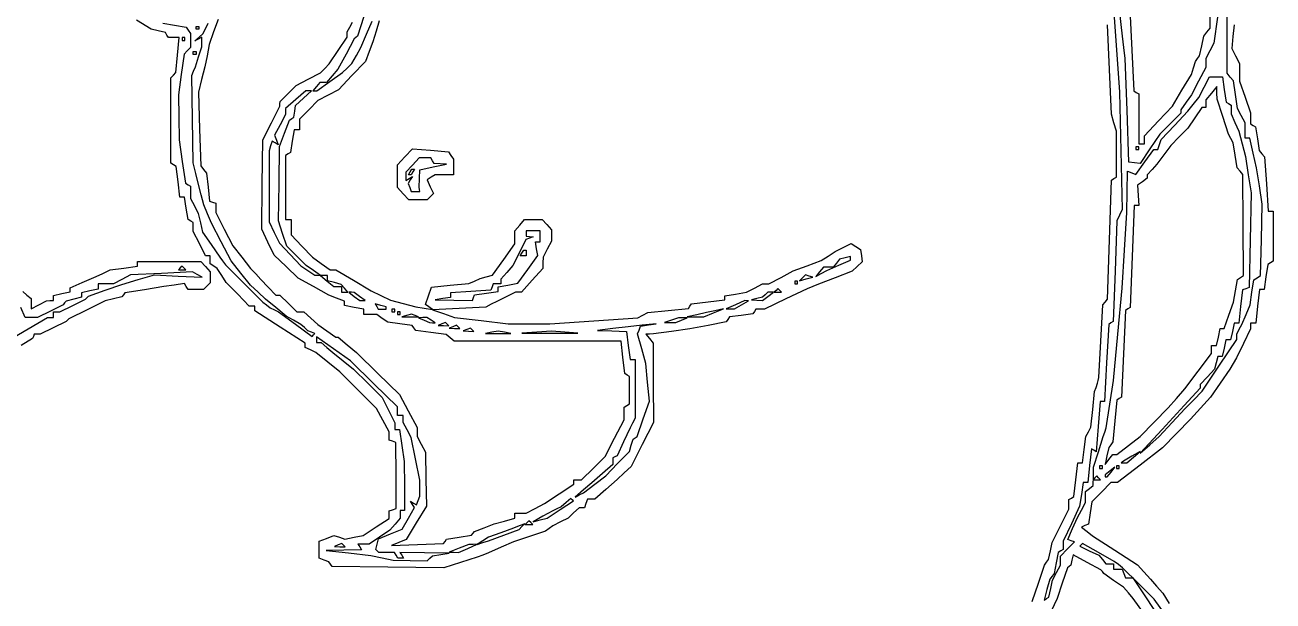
# Model space of a CAD drawing. Header units: millimetres. Extents: x 44 to 275, y 10 to 234.
# Drawn here: x 156.7 to 274.7, y 108.1 to 162.6 of the extents above; entities that cross this region are included whole.
import ezdxf

# ---------------------------------------------------------------- set-up
doc = ezdxf.new("R2010")
doc.units = ezdxf.units.MM
doc.layers.add('Capa_1', color=7, linetype='CONTINUOUS')

msp = doc.modelspace()

# ---------------------------------------------------------------- linework, layer by layer
at = {"layer": 'Capa_1', "color": 7}
for points in [[(261.15737, 164.019397), (261.34937, 160.178652), (261.54137, 156.337908), (261.77375, 156.194288), (262.00613, 156.050667), (262.00613, 153.685032), (262.00613, 151.319397), (262.27067, 151.319278), (262.53525, 151.319278), (262.53525, 151.70285), (262.53525, 152.086311), (263.86343, 153.488787), (265.19162, 154.891263), (266.08711, 156.389142), (266.9826, 157.88702), (267.17256, 158.505808), (267.36251, 159.124597), (267.56416, 159.38918), (267.76581, 159.653763), (267.95921, 160.579805), (268.1526, 161.505846), (268.45278, 161.8769), (268.75296, 162.247953), (268.75296, 167.300858)], [(259.55511, 165.066397), (259.87483, 160.640319), (260.19456, 156.214241), (260.31677, 150.660367), (260.43897, 145.106491), (260.18352, 144.574951), (259.92807, 144.043411), (259.76002, 139.286601), (259.59196, 134.529801), (259.37667, 134.391811), (259.16138, 134.253821), (258.96874, 130.615801), (258.7761, 126.977781), (258.56671, 126.977781), (258.35732, 126.977781), (258.16899, 124.598201), (257.98065, 122.218611), (257.75795, 122.356241), (257.53526, 122.493881), (257.35486, 120.899371), (257.17446, 119.304871), (256.96731, 119.304871), (256.76016, 119.304871), (256.58038, 118.180391), (256.40059, 117.055911), (255.63108, 115.401561), (254.86156, 113.747201), (254.86156, 113.366651), (254.86156, 112.986101), (254.62697, 112.841111), (254.39238, 112.696131), (254.20642, 111.701021), (254.02046, 110.705911), (253.80706, 110.441321), (253.59366, 110.176741), (253.32209, 109.181621), (253.05051, 108.186501), (253.27499, 108.32466), (253.4987, 108.46292), (253.67629, 109.27146), (253.85387, 110.07999), (254.22418, 110.78978), (254.59449, 111.49956), (254.59649, 111.9265), (254.59849, 112.35344), (255.27047, 113.02542), (255.94245, 113.6974), (255.61421, 113.80682), (255.28598, 113.91623), (255.75038, 114.95685), (256.21479, 115.99747), (256.59726, 116.69976), (256.97974, 117.40204), (256.97974, 117.92413), (256.97974, 118.44622), (257.33632, 118.74216), (257.6929, 119.03809), (257.7152, 119.89903), (257.7375, 120.75997), (258.19013, 122.21518), (258.64277, 123.67039), (258.78561, 124.06727), (258.92844, 124.46414), (259.27786, 126.7131), (259.62729, 128.96206), (260.03127, 133.32768), (260.43526, 137.69331), (260.66319, 141.26518), (260.89112, 144.83706), (260.91982, 146.78359), (260.94852, 148.73013), (261.33718, 148.58099), (261.72584, 148.43184), (262.57266, 149.61101), (263.41947, 150.790182), (263.62137, 150.790182), (263.82328, 150.790182), (263.9726, 151.260664), (264.12193, 151.731146), (265.37949, 153.06953), (266.63706, 154.407913), (267.16623, 155.060126), (267.69539, 155.712339), (268.20008, 156.690843), (268.70476, 157.669348), (269.30835, 157.669348), (269.91193, 157.669348), (270.09096, 156.47547), (270.27, 155.281591), (270.50405, 155.136938), (270.7381, 154.992285), (270.7381, 154.584865), (270.7381, 154.177446), (271.10819, 153.34371), (271.47829, 152.509973), (271.79175, 151.319348), (272.10521, 150.128723), (272.37037, 148.40893), (272.63552, 146.68914), (272.54672, 142.21319), (272.45792, 137.73724), (272.13826, 137.63077), (271.81859, 137.52429), (271.64106, 135.95515), (271.46353, 134.38602), (271.25415, 134.38602), (271.04476, 134.38602), (270.87042, 133.59227), (270.69609, 132.79852), (270.47355, 132.79852), (270.25101, 132.79852), (270.07667, 132.00477), (269.90234, 131.21102), (269.68746, 131.21102), (269.47258, 131.21102), (269.31987, 130.6157), (269.16717, 130.02039), (268.49744, 129.30433), (267.82772, 128.58828), (267.82772, 128.4068), (267.82772, 128.22531), (267.05904, 127.40306), (266.29036, 126.58081), (264.21546, 124.33185), (262.14056, 122.08289), (263.04631, 122.87664), (263.95205, 123.67039), (265.16228, 124.9646), (266.37251, 126.25881), (267.18848, 127.107), (268.00445, 127.95518), (269.63587, 130.39419), (271.2673, 132.83319), (271.2673, 133.08403), (271.2673, 133.33486), (271.51907, 133.79429), (271.77083, 134.25372), (272.15579, 135.17977), (272.54075, 136.10581), (272.71021, 137.2885), (272.87967, 138.4712), (273.19796, 138.66777), (273.51626, 138.86435), (273.60476, 142.24758), (273.69336, 145.63081), (273.42131, 147.3506), (273.14927, 149.07039), (272.83468, 150.459453), (272.52009, 151.848515), (272.29056, 151.848515), (272.06104, 151.848515), (272.05904, 152.576119), (272.05704, 153.303723), (271.69767, 153.992419), (271.3383, 154.681115), (271.14537, 155.976794), (270.95244, 157.272473), (270.65441, 157.634303), (270.35638, 157.996133), (270.35638, 160.812416), (270.35638, 163.628699)], [(190.151125, 162.961394), (189.860925, 161.969206), (189.570715, 160.977019), (189.210945, 160.050977), (188.851175, 159.124936), (187.584205, 157.772045), (186.317235, 156.419155), (185.335245, 155.919962), (184.353255, 155.420769), (183.493365, 154.542034), (182.633465, 153.6633), (182.633465, 153.152972), (182.633465, 152.642644), (182.372015, 152.642644), (182.110555, 152.642644), (181.940385, 151.578447), (181.770205, 150.514249), (181.540375, 150.372207), (181.310555, 150.230164), (181.310555, 147.203069), (181.310555, 144.175979), (181.575135, 144.175979), (181.839715, 144.175979), (181.842715, 143.448369), (181.845715, 142.720769), (182.848655, 141.662439), (183.851595, 140.604099), (184.686725, 140.008789), (185.521855, 139.413479), (185.792495, 139.413479), (186.063125, 139.413479), (187.725895, 138.421289), (189.388665, 137.429099), (190.310245, 136.990179), (191.231825, 136.551259), (192.422455, 136.239799), (193.613075, 135.928329), (194.406825, 135.800079), (195.200575, 135.671819), (194.866675, 135.906579), (194.532775, 136.141329), (194.819795, 136.964659), (195.106805, 137.787989), (196.873485, 137.956399), (198.640155, 138.124809), (199.169325, 138.355639), (199.698495, 138.586469), (200.291485, 138.752479), (200.884475, 138.918499), (201.945125, 140.399689), (203.005785, 141.880869), (203.005785, 142.496229), (203.005785, 143.111599), (203.461455, 143.643789), (203.917135, 144.175979), (204.743365, 144.175979), (205.569605, 144.175979), (206.007485, 143.692119), (206.445365, 143.208269), (206.445365, 142.664029), (206.445365, 142.119799), (206.050125, 141.361949), (205.654875, 140.604099), (205.649875, 140.074939), (205.644875, 139.545769), (204.630505, 138.421289), (203.616145, 137.296809), (203.332765, 137.296809), (203.049395, 137.296809), (202.168055, 136.855169), (201.286725, 136.413529), (200.763185, 136.153679), (200.239655, 135.893829), (197.720475, 135.762049), (195.201305, 135.630279), (196.236415, 135.271909), (197.271525, 134.913539), (199.808295, 134.612649), (202.345055, 134.311769), (204.329435, 134.304769), (206.313805, 134.297769), (210.475095, 134.593899), (214.636375, 134.890029), (215.105295, 135.136839), (215.574225, 135.383649), (217.493495, 135.573139), (219.412775, 135.762629), (219.552075, 135.988029), (219.691385, 136.213429), (221.270825, 136.392119), (222.850265, 136.570809), (222.850265, 136.767399), (222.850265, 136.963999), (223.873595, 137.127629), (224.896915, 137.291269), (225.659525, 137.688989), (226.422135, 138.086699), (226.713465, 138.088699), (227.004785, 138.090699), (228.168665, 138.699729), (229.332555, 139.308749), (230.655475, 139.797399), (231.978385, 140.286059), (232.639845, 140.719269), (233.301305, 141.152479), (234.046135, 141.527599), (234.790965, 141.902719), (235.236755, 141.623339), (235.682555, 141.343949), (235.770555, 140.749519), (235.858555, 140.155079), (235.373705, 139.718199), (234.888855, 139.281329), (233.301355, 138.662869), (231.713855, 138.044409), (231.184685, 137.824109), (230.655525, 137.603809), (228.625675, 136.656629), (226.595825, 135.709449), (226.193895, 135.709449), (225.791965, 135.709449), (225.650505, 135.480569), (225.509045, 135.251689), (224.406135, 135.103759), (223.303215, 134.955829), (223.142915, 134.724519), (222.982605, 134.493209), (221.262815, 134.165989), (219.543025, 133.838759), (217.823235, 133.597069), (216.103435, 133.355379), (215.740315, 133.341779), (215.377185, 133.328179), (215.727365, 132.906249), (216.077535, 132.484309), (216.090435, 128.737839), (216.103335, 124.991369), (215.045005, 122.910339), (213.986675, 120.829309), (213.325215, 120.206449), (212.663755, 119.583589), (211.605425, 118.650889), (210.547085, 117.718179), (210.208055, 117.717969), (209.869025, 117.717769), (209.716725, 117.320889), (209.564435, 116.924019), (209.317095, 116.924019), (209.069755, 116.924019), (208.547185, 116.437169), (208.024615, 115.950319), (207.301475, 115.588219), (206.578335, 115.226119), (206.230005, 114.969719), (205.881665, 114.713329), (204.377915, 114.206619), (202.874175, 113.699909), (201.683545, 113.180849), (200.492925, 112.661789), (199.963755, 112.448719), (199.434585, 112.235639), (197.847085, 111.735559), (196.259585, 111.235469), (190.983805, 111.301169), (185.708025, 111.366869), (185.559855, 111.585039), (185.411675, 111.803219), (184.948655, 111.974049), (184.485635, 112.144889), (184.485635, 112.953489), (184.485635, 113.762089), (185.182035, 114.026869), (185.878445, 114.291639), (186.395665, 114.127479), (186.912885, 113.963319), (187.777895, 114.125589), (188.642895, 114.287869), (189.871555, 115.101699), (191.100215, 115.915529), (191.100215, 116.265419), (191.100215, 116.615319), (191.430945, 116.726559), (191.761675, 116.837809), (191.752675, 119.970649), (191.743675, 123.103499), (191.421785, 123.210799), (191.099905, 123.318089), (191.099905, 123.706649), (191.099905, 124.095199), (190.504595, 125.196519), (189.909275, 126.297829), (188.174025, 128.027059), (186.438765, 129.756289), (185.307215, 130.682329), (184.175675, 131.608369), (183.669035, 131.847239), (183.162405, 132.086109), (183.162405, 132.276149), (183.162405, 132.466189), (180.781155, 134.004139), (178.399905, 135.542079), (178.399905, 135.758039), (178.399905, 135.973999), (178.135025, 135.973999), (177.870145, 135.973999), (176.776565, 137.098469), (175.682985, 138.222949), (175.261865, 138.884409), (174.840735, 139.545869), (174.503655, 139.757459), (174.166575, 139.969039), (174.166575, 140.352769), (174.166575, 140.736499), (173.948885, 140.736499), (173.731205, 140.736499), (173.155135, 141.889949), (172.579075, 143.043409), (172.579075, 143.461839), (172.579075, 143.880269), (172.337505, 144.029559), (172.095945, 144.178849), (171.917375, 145.235799), (171.738805, 146.292749), (171.527965, 146.292749), (171.317125, 146.292749), (171.135835, 147.743779), (170.954535, 149.194819), (170.708465, 149.346899), (170.462405, 149.498969), (170.462405, 153.531484), (170.462405, 157.563994), (170.692915, 157.815348), (170.923425, 158.066702), (171.085735, 159.720348), (171.248045, 161.373994), (170.738545, 161.373994), (170.229045, 161.373994), (170.083645, 161.609267), (169.938235, 161.84454), (169.267155, 162.01297), (168.596075, 162.181401), (167.214135, 163.024036)], [(174.91918, 163.093476), (174.49895, 161.902851), (174.07872, 160.712226), (173.87681, 159.653893), (173.67489, 158.59556), (173.36609, 157.404935), (173.05729, 156.21431), (173.16778, 152.72525), (173.27826, 149.23619), (173.55447, 148.88879), (173.83068, 148.54139), (173.97156, 147.22715), (174.11243, 145.91291), (174.40304, 145.81601), (174.69364, 145.71911), (174.69364, 145.27084), (174.69364, 144.82258), (175.50582, 143.25718), (176.318, 141.69178), (177.15947, 140.6233), (178.00093, 139.55482), (178.47745, 139.02099), (178.95396, 138.48717), (179.66807, 137.75986), (180.38218, 137.03255), (180.5715, 137.03226), (180.76081, 137.03196), (181.57281, 136.23821), (182.3848, 135.44446), (182.70911, 135.44446), (183.03342, 135.44446), (183.70175, 134.84915), (184.37007, 134.25383), (185.20968, 133.65852), (186.0493, 133.06321), (186.1651, 133.06321), (186.2809, 133.06321), (187.14231, 132.3356), (188.00372, 131.608), (190.0425, 129.62363), (192.08129, 127.63925), (192.91246, 126.08065), (193.74364, 124.52205), (193.74564, 124.09628), (193.74764, 123.6705), (194.13839, 122.92132), (194.52914, 122.17214), (194.57454, 119.61403), (194.61994, 117.05592), (193.66573, 115.48686), (192.71153, 113.91781), (192.01835, 113.63478), (191.32517, 113.35175), (193.79073, 113.44582), (196.25712, 113.54002), (196.38942, 113.74417), (196.52171, 113.94832), (197.71233, 114.14542), (198.90296, 114.34252), (199.03525, 114.50855), (199.16754, 114.67459), (200.09358, 115.02953), (201.01962, 115.38447), (202.01181, 115.65703), (203.004, 115.92958), (203.004, 116.16198), (203.004, 116.39438), (203.53412, 116.39438), (204.06425, 116.39438), (204.92319, 116.8619), (205.78212, 117.32942), (207.17119, 118.24672), (208.56025, 119.16402), (208.56025, 119.3667), (208.56025, 119.56938), (208.92522, 119.56938), (209.29019, 119.56938), (210.41571, 120.66166), (211.54123, 121.75394), (212.43199, 123.49333), (213.32275, 125.23273), (213.32275, 125.82502), (213.32275, 126.41732), (213.58733, 126.58084), (213.85192, 126.74436), (213.85192, 128.03605), (213.85192, 129.32773), (213.62218, 129.46972), (213.39244, 129.6117), (213.21919, 131.14305), (213.04594, 132.67439), (205.15586, 132.67039), (197.26579, 132.66639), (196.88713, 132.98011), (196.50848, 133.29383), (195.05988, 133.48213), (193.61129, 133.67043), (193.45098, 133.91608), (193.29068, 134.16173), (192.12807, 134.31264), (190.96546, 134.46356), (190.44356, 134.82175), (189.92167, 135.17994), (189.31909, 135.17994), (188.7165, 135.17994), (188.7165, 135.43253), (188.7165, 135.68512), (187.79046, 135.85885), (186.86442, 136.03258), (186.86442, 136.24183), (186.86442, 136.45109), (186.13681, 136.73679), (185.40921, 137.02249), (183.954, 137.82463), (182.49879, 138.62678), (181.3585, 139.718), (180.21821, 140.80923), (179.63871, 142.02948), (179.05921, 143.24973), (179.10571, 147.48306), (179.15221, 151.716393), (179.96226, 153.303893), (180.77232, 154.891393), (180.77532, 155.110183), (180.77832, 155.328973), (181.53843, 156.089083), (182.29854, 156.849193), (183.44631, 157.447445), (184.59408, 158.045697), (185.00979, 158.461408), (185.4255, 158.87712), (186.27691, 160.138666), (187.12832, 161.400213), (187.12832, 161.655122), (187.12832, 161.910032), (187.37588, 162.369462), (187.62345, 162.828893)], [(188.72102, 163.357646), (188.11454, 161.505562), (187.9514, 161.373271), (187.78826, 161.240979), (187.02068, 159.807953), (186.2531, 158.374926), (185.71619, 157.757432), (185.17929, 157.139938), (184.86252, 157.139938), (184.54576, 157.139938), (184.21638, 156.743063), (183.887, 156.346188), (184.07459, 156.346188), (184.26217, 156.346188), (185.48127, 157.206083), (186.70037, 158.065979), (187.14162, 158.492452), (187.58287, 158.918925), (188.00539, 159.683077), (188.42792, 160.447229), (188.96798, 161.689484), (189.50805, 162.931739)], [(269.44869, 163.294355), (269.12183, 160.84953), (268.74094, 160.119356), (268.36005, 159.389181), (268.35805, 158.965567), (268.35605, 158.541953), (267.67087, 157.253301), (266.98569, 155.964649), (266.48024, 155.254821), (265.9748, 154.544993), (265.9748, 154.3874), (265.9748, 154.229806), (264.98261, 153.230617), (263.99043, 152.231428), (263.06439, 150.848946), (262.13834, 149.466461), (261.60918, 149.533061), (261.08001, 149.599661), (260.89732, 154.494449), (260.71463, 159.389241), (260.58635, 160.447574), (260.45807, 161.505907), (260.17943, 163.985474)], [(169.69253, 162.737473), (170.80178, 162.552096), (171.91103, 162.366719), (172.10541, 162.068392), (172.2998, 161.770066), (172.3038, 161.095378), (172.3078, 160.420691), (172.00572, 160.118605), (171.70363, 159.81652), (171.44455, 157.882876), (171.18547, 155.949233), (171.20637, 153.832566), (171.22727, 151.715899), (171.53607, 149.660536), (171.84488, 147.605176), (172.07637, 147.462106), (172.30785, 147.319046), (172.30985, 146.739346), (172.31185, 146.159646), (172.68216, 145.449866), (173.05247, 144.740086), (173.24341, 143.862366), (173.43436, 142.984646), (174.26054, 141.800276), (175.08672, 140.615906), (175.3513, 140.255236), (175.61588, 139.894566), (177.37813, 138.132316), (179.14039, 136.370066), (179.4948, 136.092146), (179.84922, 135.814216), (180.24609, 135.624336), (180.64297, 135.434466), (182.23047, 134.271006), (183.81797, 133.107556), (183.954, 133.25377), (184.08629, 133.39989), (183.75084, 133.51958), (183.41538, 133.63927), (183.08133, 133.94638), (182.74727, 134.25348), (182.06173, 134.65036), (181.3762, 135.04723), (180.39386, 135.84098), (179.41152, 136.63473), (178.7062, 137.30397), (178.00087, 137.9732), (177.07483, 139.11264), (176.14879, 140.25208), (175.22275, 142.04643), (174.29671, 143.84078), (173.93221, 144.69572), (173.56771, 145.55066), (173.32187, 146.51666), (173.07603, 147.48265), (172.81703, 148.51092), (172.55804, 149.53918), (172.49054, 153.670292), (172.42304, 157.8014), (172.5998, 158.198275), (172.77656, 158.59515), (173.07362, 159.539976), (173.37069, 160.484803), (173.37069, 160.944654), (173.37069, 161.404505), (173.03996, 161.236977), (172.70923, 161.06945), (173.11719, 161.4198), (173.52515, 161.77015), (173.97708, 162.736178)], [(251.938545, 108.060372), (252.510535, 109.780172), (253.082525, 111.499962), (253.281445, 111.764542), (253.480365, 112.029122), (253.653075, 112.838222), (253.825785, 113.647312), (254.608675, 115.219472), (255.391565, 116.791622), (255.392555, 117.239032), (255.393555, 117.686442), (255.632105, 117.833872), (255.870655, 117.981302), (256.054955, 119.569272), (256.239265, 121.157252), (256.461655, 121.157252), (256.684045, 121.157252), (256.846105, 122.414022), (257.008165, 123.670792), (257.242655, 124.103742), (257.477135, 124.536682), (257.646725, 126.220402), (257.816315, 127.904122), (257.967815, 128.301002), (258.119315, 128.697872), (258.175215, 128.962462), (258.231115, 129.227042), (258.423275, 132.666622), (258.615435, 136.106212), (258.831825, 136.370792), (259.048225, 136.635372), (259.241635, 142.264662), (259.435045, 147.893942), (259.663215, 148.034962), (259.891395, 148.175982), (259.891395, 150.344925), (259.891395, 152.513869), (259.659145, 153.323661), (259.426895, 154.133454), (259.235345, 158.348998), (259.043795, 162.564542)], [(271.044065, 162.564321), (270.919305, 161.459505), (270.794535, 160.354689), (271.163595, 159.643324), (271.532655, 158.931958), (271.532655, 158.093136), (271.532655, 157.254314), (272.061825, 155.74874), (272.590995, 154.243166), (272.590995, 153.723004), (272.590995, 153.202843), (272.820825, 153.0608), (273.050655, 152.918757), (273.229305, 151.801541), (273.407955, 150.684325), (273.652095, 150.390147), (273.896245, 150.095969), (274.076415, 147.532751), (274.256595, 144.969531), (274.482125, 144.969531), (274.707655, 144.969531), (274.707655, 142.603891), (274.707655, 140.238261), (274.458365, 140.084181), (274.209065, 139.930111), (274.031445, 138.745651), (273.853825, 137.561201), (273.645265, 137.561201), (273.436695, 137.561201), (273.252445, 135.973701), (273.068205, 134.386201), (272.829595, 134.386201), (272.590995, 134.386201), (272.590995, 134.104661), (272.590995, 133.823121), (271.918025, 132.451011), (271.245055, 131.078901), (270.925835, 130.549741), (270.606615, 130.020571), (269.691905, 128.697651), (268.777185, 127.374741), (267.839815, 126.341381), (266.902445, 125.308031), (265.579535, 123.948041), (264.256615, 122.588041), (262.129025, 120.946491), (260.001425, 119.304951), (259.676955, 119.304951), (259.352475, 119.304951), (258.467245, 118.393401), (257.582005, 117.481851), (257.414005, 116.431211), (257.246005, 115.380571), (256.914845, 115.239551), (256.583695, 115.098531), (257.112865, 114.683191), (257.642035, 114.267851), (259.758695, 112.898841), (261.875365, 111.529831), (262.493805, 110.853321), (263.112245, 110.176821), (263.697595, 109.515361), (264.282955, 108.853901), (264.875115, 107.880431)], [(156.436835, 137.359852), (156.833715, 137.030472), (157.230585, 136.701092), (157.230585, 136.220012), (157.230585, 135.738932), (157.958195, 136.118492), (158.685795, 136.498042), (159.016525, 136.500042), (159.347255, 136.502042), (159.347255, 136.745602), (159.347255, 136.989162), (160.141005, 137.163502), (160.934755, 137.337842), (160.934755, 137.530482), (160.934755, 137.723122), (162.059235, 138.202272), (163.183715, 138.681422), (163.941805, 139.041872), (164.699905, 139.402322), (165.992325, 139.573772), (167.284755, 139.745222), (167.284755, 139.975712), (167.284755, 140.206212), (170.286455, 140.206212), (173.288155, 140.206212), (173.726035, 139.722352), (174.163925, 139.238502), (174.163925, 138.716942), (174.163925, 138.195382), (173.846425, 137.877882), (173.528925, 137.560382), (172.803705, 137.560382), (172.078485, 137.560382), (171.908175, 137.835952), (171.737855, 138.111522), (170.768075, 137.973132), (169.798295, 137.834732), (167.946215, 137.529532), (166.094125, 137.224322), (165.961835, 137.036212), (165.829545, 136.848102), (165.035795, 136.669842), (164.242045, 136.491572), (162.522255, 135.636912), (160.802465, 134.782252), (160.670165, 134.649712), (160.537875, 134.517182), (159.318275, 133.922112), (158.098665, 133.327042), (157.818965, 133.327042), (157.539265, 133.327042), (157.451065, 133.117332), (157.362865, 132.907632), (156.304535, 132.267502)], [(155.13513, 132.74983), (156.95679, 133.83206), (158.77845, 134.91429), (159.06293, 134.91429), (159.3474, 134.91429), (159.3474, 135.17888), (159.3474, 135.44346), (159.64915, 135.44346), (159.9509, 135.44346), (161.1705, 136.03853), (162.39011, 136.63359), (162.5224, 136.78288), (162.65469, 136.93217), (164.24219, 137.48539), (165.82969, 138.03861), (167.37435, 138.49278), (168.91901, 138.94695), (171.16083, 138.82929), (173.40264, 138.71162), (172.94662, 138.96683), (172.4906, 139.22203), (169.55702, 139.07473), (166.62344, 138.92743), (165.82969, 138.50999), (165.03594, 138.09255), (164.30834, 138.09055), (163.58073, 138.08855), (163.58073, 137.84499), (163.58073, 137.60143), (162.78698, 137.42709), (161.99323, 137.25276), (161.99323, 137.03788), (161.99323, 136.823), (161.26828, 136.64105), (160.54332, 136.4591), (160.40838, 136.28139), (160.27344, 136.10369), (159.05383, 135.50862), (157.83423, 134.91355), (157.2544, 134.91355), (156.67456, 134.91355), (156.27569, 135.86819)], [(264.4297, 106.92554), (263.46124, 108.26738), (261.97055, 109.75121), (260.47986, 111.23504), (260.08665, 111.54414), (259.69344, 111.85323), (258.19186, 112.70067), (256.69028, 113.54811), (256.56057, 113.4184), (256.43086, 113.28869), (257.32991, 112.86206), (258.22897, 112.43544), (258.5624, 112.03368), (258.89583, 111.63192), (259.2603, 111.63192), (259.62478, 111.63192), (259.62478, 111.36734), (259.62478, 111.10275), (260.02996, 111.10275), (260.43514, 111.10275), (260.58744, 110.70588), (260.73973, 110.309), (261.08798, 110.309), (261.43623, 110.309), (262.70034, 108.39077), (263.96446, 106.47254)], [(262.76706, 106.53499), (261.49051, 108.3249), (261.02065, 108.86543), (260.55078, 109.40597), (259.62474, 110.05606), (258.6987, 110.70615), (258.56641, 110.8775), (258.43412, 111.04886), (257.1112, 111.75307), (255.78828, 112.45728), (255.69158, 111.97859), (255.59478, 111.4999), (255.42695, 111.36761), (255.25912, 111.23531), (254.77116, 109.78011), (254.2832, 108.3249), (253.71862, 107.13427)]]:
    msp.add_lwpolyline(points, dxfattribs=at)
for points in [[(172.97379, 162.167305), (172.8415, 162.167305), (172.8415, 162.299596), (172.8415, 162.431888), (172.97379, 162.431888), (173.10608, 162.431888), (173.10608, 162.299596), (173.10608, 162.167305)], [(171.65087, 161.108971), (171.78317, 161.108971), (171.78317, 161.241263), (171.78317, 161.373555), (171.65087, 161.373555), (171.51858, 161.373555), (171.51858, 161.241263), (171.51858, 161.108971)], [(172.70921, 159.786055), (172.57692, 159.786055), (172.57692, 159.918346), (172.57692, 160.050638), (172.70921, 160.050638), (172.8415, 160.050638), (172.8415, 159.918346), (172.8415, 159.786055)], [(184.35087, 138.8992), (184.61546, 138.8871), (183.9326, 139.34838), (183.24975, 139.80965), (182.33031, 140.7357), (181.41087, 141.66174), (181.02879, 142.85236), (180.64671, 144.04299), (180.69611, 147.56216), (180.74551, 151.081335), (181.2117, 152.324661), (181.67788, 153.567987), (181.88322, 153.711764), (182.08856, 153.855541), (182.17166, 154.400246), (182.25476, 154.944951), (183.0107, 155.645531), (183.76664, 156.346112), (183.48892, 156.346112), (183.2112, 156.346112), (182.25966, 155.503679), (181.30812, 154.661246), (181.30812, 154.375281), (181.30812, 154.089317), (180.78357, 153.110635), (180.25903, 152.131954), (180.43166, 151.682088), (180.60429, 151.232221), (180.31379, 151.411758), (180.0233, 151.591296), (179.88564, 151.124433), (179.74798, 150.65757), (179.74898, 147.30334), (179.74998, 143.9491), (180.24077, 142.93771), (180.73157, 141.92632), (181.7474, 140.85867), (182.76322, 139.79102), (183.42468, 139.35119), (184.08614, 138.91137)], [(259.18692, 121.48762), (259.55088, 121.95064), (259.74822, 121.95064), (259.94556, 121.95064), (261.04197, 122.79575), (262.13837, 123.64087), (263.46129, 125.00309), (264.78421, 126.36531), (265.57075, 127.26455), (266.3573, 128.16378), (267.62128, 129.83372), (268.88525, 131.50366), (268.88525, 131.88653), (268.88525, 132.26939), (269.12881, 132.26939), (269.37237, 132.26939), (269.54671, 133.06314), (269.72104, 133.85689), (269.9025, 133.85689), (270.08396, 133.85689), (270.52418, 135.11366), (270.96441, 136.37043), (271.15362, 137.42876), (271.34283, 138.4871), (271.63539, 138.67706), (271.92796, 138.86703), (271.88976, 143.6434), (271.85156, 148.41978), (271.58898, 148.74511), (271.3264, 149.07043), (271.13148, 150.250881), (270.93656, 151.431331), (270.7188, 151.83838), (270.50105, 152.24543), (269.95777, 153.900129), (269.41449, 155.554829), (269.40549, 156.149088), (269.39649, 156.743347), (268.87613, 156.118723), (268.35576, 155.494098), (268.35576, 155.126535), (268.35576, 154.758972), (268.15732, 154.757172), (267.95889, 154.755372), (267.29743, 153.777931), (266.63597, 152.800491), (265.84222, 151.989824), (265.04847, 151.179158), (264.38701, 150.289746), (263.72555, 149.400336), (263.26253, 148.904656), (262.79951, 148.408986), (262.79951, 148.239716), (262.79951, 148.070446), (262.34662, 147.739286), (261.89374, 147.408126), (261.95804, 146.453346), (262.02234, 145.498576), (261.79078, 145.498576), (261.55922, 145.498576), (261.37836, 140.681056), (261.1975, 135.863536), (260.97879, 135.720116), (260.76008, 135.576696), (260.57308, 131.481326), (260.38607, 127.385946), (260.15995, 127.246196), (259.93382, 127.106446), (259.74527, 125.123856), (259.55673, 123.141276), (259.36252, 122.876696), (259.16831, 122.612116), (258.99548, 121.818366), (258.82265, 121.024616)], [(193.83326, 146.02772), (192.97045, 146.02772), (192.43097, 146.60678), (191.8915, 147.18584), (191.8915, 148.26313), (191.8915, 149.34042), (192.59418, 150.098236), (193.29687, 150.856051), (195.00879, 150.718635), (196.72071, 150.581218), (196.94789, 150.222699), (197.17506, 149.86418), (197.17906, 149.13658), (197.18306, 148.40897), (196.32316, 148.40497), (195.46326, 148.40097), (195.08143, 148.15938), (194.6996, 147.9178), (194.99483, 147.26985), (195.29005, 146.6219), (194.99301, 146.32486), (194.69597, 146.02782)], [(193.60299, 146.82147), (194.00817, 146.82147), (193.97687, 147.01991), (193.94557, 147.21835), (193.97687, 148.04962), (194.00817, 148.88089), (195.26494, 149.14282), (196.52171, 149.40475), (195.94201, 149.43605), (195.36231, 149.46735), (195.19879, 149.73193), (195.03527, 149.99651), (194.48591, 149.99651), (193.93655, 149.99651), (193.3109, 149.32142), (192.68525, 148.64633), (192.68525, 148.24747), (192.68525, 147.84862), (192.99071, 148.0374), (193.29618, 148.22619), (193.09956, 147.90806), (192.90294, 147.58992), (193.05037, 147.20572), (193.19781, 146.82151)], [(261.87379, 150.790112), (262.00608, 150.790112), (262.00608, 150.922403), (262.00608, 151.054695), (261.87379, 151.054695), (261.7415, 151.054695), (261.7415, 150.922403), (261.7415, 150.790112)], [(193.05089, 148.40897), (192.9186, 148.40897), (193.08212, 148.67356), (193.24565, 148.93814), (193.37794, 148.93814), (193.51023, 148.93814), (193.34671, 148.67356), (193.18319, 148.40897)], [(197.22726, 136.542), (198.99115, 136.5023), (199.08505, 136.78395), (199.17895, 137.0656), (200.29774, 137.21567), (201.41653, 137.36573), (201.41653, 137.58348), (201.41653, 137.80124), (202.3415, 137.97477), (203.26648, 138.14829), (204.22272, 139.45095), (205.17895, 140.7536), (205.05422, 141.40608), (204.92949, 142.05855), (205.15739, 142.05855), (205.38528, 142.05855), (205.38528, 142.58772), (205.38528, 143.11689), (204.72382, 143.11689), (204.06236, 143.11689), (204.06236, 142.8523), (204.06236, 142.58772), (204.39309, 142.56682), (204.72382, 142.54592), (204.38501, 142.40978), (204.0462, 142.27363), (203.41904, 141.0416), (202.79188, 139.80957), (202.2365, 139.17378), (201.68111, 138.53798), (201.68111, 138.31388), (201.68111, 138.08978), (201.30629, 138.08978), (200.93146, 138.08978), (200.83286, 137.79386), (200.73426, 137.49793), (198.82647, 137.36143), (196.91869, 137.22493), (196.91869, 137.01347), (196.91869, 136.80201), (196.19109, 136.69179), (195.46348, 136.58157)], [(203.78213, 140.73569), (203.50194, 140.73569), (203.66546, 141.00027), (203.82898, 141.26485), (203.94566, 141.26485), (204.06233, 141.26485), (204.06233, 141.00027), (204.06233, 140.73569)], [(231.97587, 139.07662), (232.50504, 139.35467), (233.62648, 139.84673), (234.74793, 140.33879), (234.75093, 140.51246), (234.75393, 140.68613), (234.23343, 140.55001), (233.71293, 140.4139), (233.40728, 140.04561), (233.10164, 139.67733), (232.63726, 139.67733), (232.17289, 139.67733), (231.80976, 139.23795), (231.44664, 138.79857)], [(171.51858, 139.41275), (171.87136, 139.41275), (171.69497, 139.58914), (171.51858, 139.76553), (171.34219, 139.58914), (171.1658, 139.41275)], [(186.89681, 137.2961), (187.19379, 137.2961), (186.88596, 137.66702), (186.57813, 138.03793), (185.92752, 138.20123), (185.27692, 138.36452), (185.27692, 138.62406), (185.27692, 138.8836), (184.94619, 138.8746), (184.61546, 138.8656), (185.24008, 138.34523), (185.86471, 137.82487), (186.23227, 137.82487), (186.59983, 137.82487), (186.59983, 137.56029), (186.59983, 137.2957)], [(229.59462, 138.08985), (229.72692, 138.08985), (229.72692, 138.22214), (229.72692, 138.35444), (229.59462, 138.35444), (229.46233, 138.35444), (229.46233, 138.22214), (229.46233, 138.08985)], [(230.54187, 138.5479), (231.16848, 138.71176), (230.82142, 138.82745), (230.47436, 138.94313), (230.19482, 138.66359), (229.91527, 138.38404)], [(188.56863, 136.5108), (188.81764, 136.5028), (188.30405, 136.89126), (187.79046, 137.27972), (187.54145, 137.28772), (187.29244, 137.29572), (187.80603, 136.90726), (188.31962, 136.5188)], [(225.89046, 136.54146), (226.41962, 136.51916), (226.93321, 136.90762), (227.4468, 137.29608), (227.18457, 137.29608), (226.92233, 137.29608), (226.67098, 137.05718), (226.41962, 136.81828), (225.89046, 136.691), (225.36129, 136.56372)], [(227.87483, 137.2961), (228.22761, 137.2961), (228.05122, 137.47249), (227.87483, 137.64888), (227.69844, 137.47249), (227.52205, 137.2961)], [(190.45191, 135.70866), (190.83317, 135.70866), (190.83317, 135.8101), (190.83317, 135.91153), (190.30363, 136.05), (189.7741, 136.18848), (189.92237, 135.94857), (190.07065, 135.70866)], [(223.37692, 135.72836), (223.77379, 135.72738), (224.43525, 136.10551), (225.09671, 136.48363), (224.92865, 136.49263), (224.76059, 136.50163), (223.87031, 136.11511), (222.98004, 135.72859)], [(191.49462, 135.44408), (191.62692, 135.44408), (191.62692, 135.57637), (191.62692, 135.70866), (191.49462, 135.70866), (191.36233, 135.70866), (191.36233, 135.57637), (191.36233, 135.44408)], [(192.02379, 135.17952), (192.15608, 135.17952), (192.15608, 135.31181), (192.15608, 135.4441), (192.02379, 135.4441), (191.8915, 135.4441), (191.8915, 135.31181), (191.8915, 135.17952)], [(193.08212, 134.96652), (193.87587, 134.95652), (193.55018, 135.08829), (193.22449, 135.22007), (192.75643, 135.0981), (192.28837, 134.97613)], [(195.19879, 134.40843), (195.46337, 134.39393), (195.0665, 134.65041), (194.66962, 134.90689), (194.27275, 134.89239), (193.87587, 134.87789), (194.40504, 134.6505), (194.93421, 134.42311)], [(217.68837, 134.43073), (218.21754, 134.42273), (218.74671, 134.65012), (219.27587, 134.87751), (218.879, 134.86951), (218.48212, 134.86151), (217.82067, 134.64968), (217.15921, 134.43784)], [(220.06962, 134.96552), (220.86337, 134.95522), (221.78942, 135.33435), (222.71546, 135.71349), (221.92171, 135.54152), (221.12796, 135.36955), (220.20192, 135.17268), (219.27587, 134.97582)], [(196.23507, 134.14213), (196.74219, 134.12123), (196.58234, 134.28108), (196.42249, 134.44094), (196.07522, 134.30197), (195.72796, 134.16301)], [(197.29341, 133.87752), (197.80053, 133.85662), (197.64067, 134.01647), (197.48082, 134.17632), (197.13356, 134.03736), (196.78629, 133.8984)], [(198.61632, 133.61287), (199.12344, 133.59197), (198.96359, 133.75182), (198.80374, 133.91167), (198.45647, 133.77271), (198.10921, 133.63374)], [(201.4165, 133.39982), (202.60712, 133.39982), (202.01181, 133.51448), (201.4165, 133.62914), (200.82119, 133.51448), (200.22587, 133.39982)], [(206.31129, 133.42442), (208.95712, 133.42342), (207.70922, 133.52212), (206.46132, 133.62082), (205.06339, 133.52332), (203.66546, 133.42582)], [(209.08942, 118.12746), (209.48629, 118.33523), (210.54462, 119.13893), (211.60296, 119.94264), (212.71385, 121.09228), (213.82474, 122.24193), (214.00628, 122.82387), (214.18782, 123.40581), (214.37757, 123.5381), (214.56732, 123.67039), (215.14126, 125.34128), (215.7152, 127.01217), (215.54918, 128.78086), (215.38315, 130.54956), (214.99152, 131.95275), (214.5999, 133.35595), (214.7399, 133.7208), (214.87991, 134.08564), (215.62268, 134.20073), (216.36546, 134.31582), (215.04254, 134.17537), (213.71962, 134.03491), (212.26442, 133.85249), (210.80921, 133.67006), (212.17344, 133.63116), (213.53768, 133.59226), (213.71962, 132.26934), (213.90157, 130.94642), (214.14133, 130.94642), (214.38108, 130.94642), (214.38108, 128.16471), (214.38108, 125.38299), (214.1331, 124.92356), (213.88511, 124.46413), (213.2732, 123.14121), (212.66129, 121.8183), (212.46285, 121.7301), (212.26442, 121.6419), (212.26442, 121.33096), (212.26442, 121.02001), (211.27223, 120.15488), (210.28004, 119.28974), (209.48629, 118.6047), (208.69254, 117.91967)], [(193.09535, 111.92821), (194.69608, 111.89641), (194.94744, 112.14064), (195.19879, 112.38486), (195.99254, 112.49787), (196.78629, 112.61088), (194.45557, 112.65048), (192.12485, 112.69008), (192.28837, 112.4255), (192.4519, 112.16092), (192.18731, 112.16092), (191.92273, 112.16092), (191.75921, 112.4255), (191.59569, 112.69008), (190.86165, 112.69008), (190.12761, 112.69008), (189.98, 112.8377), (189.83239, 112.98531), (189.96282, 113.48408), (190.09325, 113.98285), (191.21481, 114.44673), (192.33638, 114.91062), (192.91931, 115.92348), (193.50224, 116.93634), (193.31745, 117.23534), (193.13265, 117.53434), (193.41039, 117.36269), (193.68813, 117.19104), (193.84815, 117.60803), (194.00817, 118.02503), (194.00817, 118.76884), (194.00817, 119.51265), (193.58951, 121.53707), (193.17085, 123.56149), (192.79739, 124.27735), (192.42393, 124.99321), (192.42193, 125.32394), (192.41993, 125.65467), (192.15534, 125.65467), (191.89076, 125.65467), (191.89076, 126.05788), (191.89076, 126.4611), (189.66352, 128.63757), (187.43629, 130.81404), (185.82707, 131.94764), (184.21784, 133.08123), (184.21784, 132.80753), (184.21784, 132.53383), (184.44194, 132.53383), (184.66604, 132.53383), (185.21652, 132.07081), (185.767, 131.60779), (186.74398, 130.81404), (187.72095, 130.02029), (189.07825, 128.68482), (190.43555, 127.34935), (191.03086, 126.1423), (191.62618, 124.93525), (191.62618, 124.6335), (191.62618, 124.33175), (191.86027, 124.33175), (192.09437, 124.33175), (192.31311, 122.8104), (192.53184, 121.28904), (192.54204, 118.97425), (192.55224, 116.65946), (192.3538, 116.65915), (192.15536, 116.65883), (192.15536, 116.30244), (192.15536, 115.94605), (191.65872, 115.37341), (191.16207, 114.80078), (190.19176, 114.14231), (189.22145, 113.48383), (188.68841, 113.48383), (188.15538, 113.48383), (188.3189, 113.21925), (188.48243, 112.95467), (186.81316, 112.91727), (185.1439, 112.87987), (187.26057, 112.6447), (189.37724, 112.40954), (190.43557, 112.18474), (191.4939, 111.95995)], [(260.60976, 121.15689), (260.88913, 121.15689), (261.51375, 121.70176), (262.13837, 122.24663), (261.34462, 121.78184), (260.55087, 121.31705), (260.44063, 121.23695), (260.33039, 121.15685)], [(258.43421, 120.62772), (258.5665, 120.62772), (258.5665, 120.76001), (258.5665, 120.89231), (258.43421, 120.89231), (258.30192, 120.89231), (258.30192, 120.76001), (258.30192, 120.62772)], [(258.93098, 119.83435), (259.03088, 119.83435), (259.39401, 120.29737), (259.75713, 120.76039), (259.29411, 120.39727), (258.83109, 120.03414), (258.83109, 119.93424), (258.83109, 119.83434)], [(260.02171, 120.62772), (260.154, 120.62772), (260.154, 120.76001), (260.154, 120.89231), (260.02171, 120.89231), (259.88942, 120.89231), (259.88942, 120.76001), (259.88942, 120.62772)], [(258.03733, 119.56935), (258.39011, 119.56935), (258.21372, 119.74574), (258.03733, 119.92213), (257.86094, 119.74574), (257.68455, 119.56935)], [(205.38525, 115.76209), (206.04671, 115.93768), (207.29272, 116.75004), (208.53872, 117.5624), (208.41882, 117.68231), (208.29891, 117.80222), (207.83427, 117.40308), (207.36962, 117.00395), (206.97275, 116.81801), (206.57587, 116.63207), (205.64983, 116.10928), (204.72379, 115.5865)], [(199.96129, 113.61904), (200.49046, 113.79409), (201.94567, 114.33315), (203.40087, 114.8722), (203.66546, 115.14305), (203.93004, 115.4139), (203.40087, 115.20227), (202.87171, 114.99064), (201.68108, 114.559), (200.49046, 114.12737), (199.96129, 113.78567), (199.43212, 113.44398)], [(204.32692, 115.33602), (204.67969, 115.33602), (204.5033, 115.51241), (204.32692, 115.68879), (204.15053, 115.51241), (203.97414, 115.33602)], [(186.44549, 113.24024), (186.95261, 113.21934), (186.79276, 113.37919), (186.6329, 113.53904), (186.28564, 113.40008), (185.93837, 113.26112)], [(197.21893, 112.71031), (197.65158, 112.69021), (198.54185, 113.07673), (199.43212, 113.46325), (199.03525, 113.45325), (198.63837, 113.44325), (197.71233, 113.08663), (196.78629, 112.73001)]]:
    msp.add_lwpolyline(points, close=True, dxfattribs=at)

doc.saveas('drawing.dxf')
